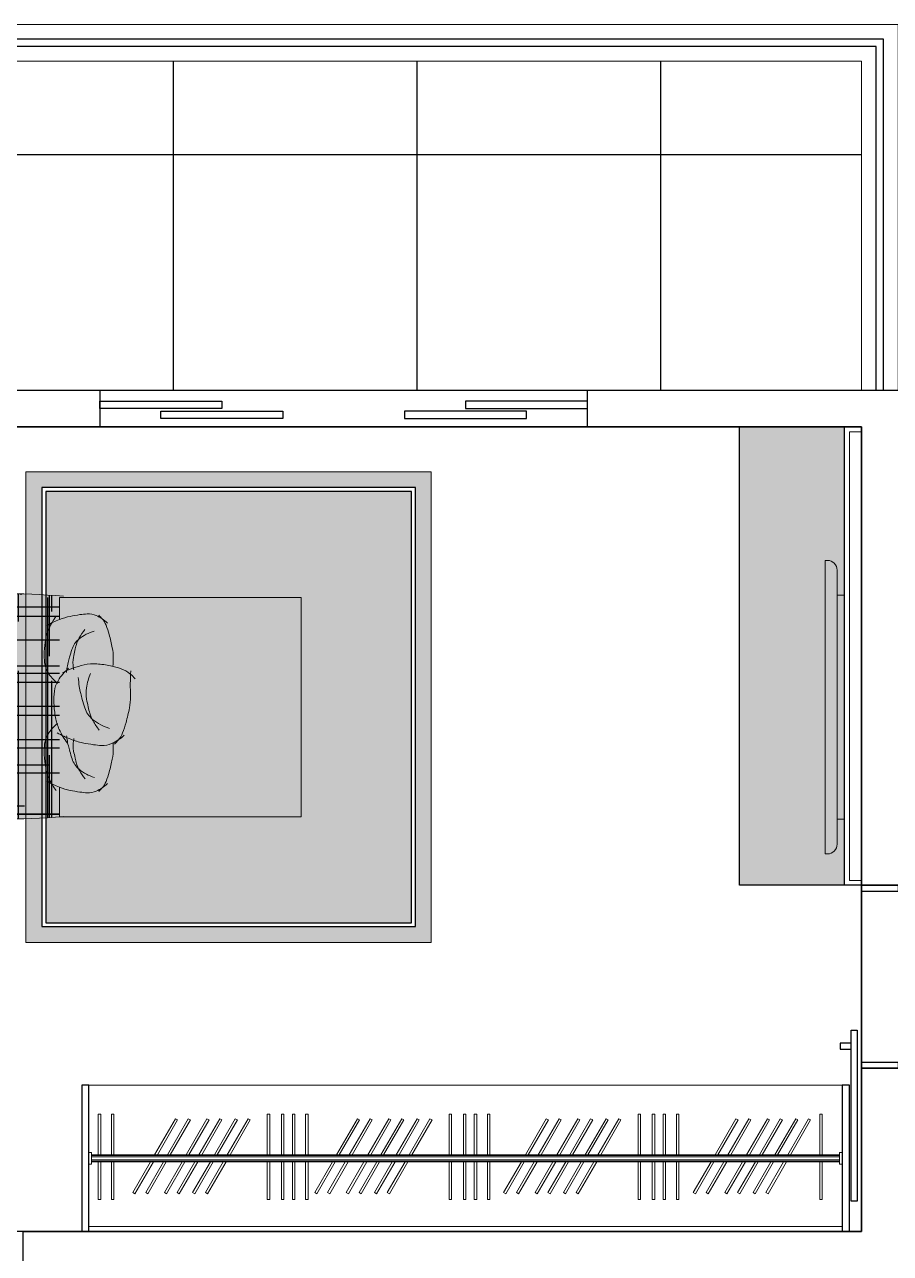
# Model space of a CAD drawing. Header units: millimetres. Extents: x 2841.1 to 2861.3, y 1599.6 to 1609.7.
# Drawn here: x 2854.55 to 2858.1, y 1604.7 to 1609.74 of the extents above; entities that cross this region are included whole.
import ezdxf

# ---------------------------------------------------------------- set-up
doc = ezdxf.new("R2010")
doc.units = ezdxf.units.MM
for name, color, linetype, lineweight in [('01', 1, 'Continuous', 13), ('02', 2, 'Continuous', 20), ('03', 3, 'Continuous', 30)]:
    doc.layers.add(name, color=color, linetype=linetype, lineweight=lineweight)
for name, color, linetype in [('06', 6, 'Continuous'), ('COTAS', 2, 'Continuous'), ('FINO', 253, 'Continuous'), ('HACHURA', 9, 'Continuous'), ('VEG_01', 84, 'Continuous')]:
    doc.layers.add(name, color=color, linetype=linetype)
doc.layers.add('ÁREAS', color=7, linetype='Continuous', plot=False)

# ---------------------------------------------------------------- blocks, each defined once
blk = doc.blocks.new('TV LCD')
at = {"layer": '01'}
h = blk.add_hatch(color=250, dxfattribs=at)
h.set_gradient(color1=(51, 51, 51), color2=(140, 140, 140), rotation=45, one_color=1, tint=0.550000011920929, name='INVCYLINDER')
h.paths.add_polyline_path([(0.4595571585269864, -0.0299999999999727), (0.4595571585269864, 0), (-0.4595571585269864, 0), (-0.4595571585269864, -0.0299999999999727)])
h = blk.add_hatch(color=250, dxfattribs=at)
h.set_gradient(color1=(51, 51, 51), color2=(140, 140, 140), rotation=45, one_color=1, tint=0.550000011920929, name='INVCYLINDER')
h.paths.add_polyline_path([(-0.5619130140524778, -0.0300000000002001, 0.4142135623730347), (-0.6019130140524521, -0.0700000000001826), (-0.6019130140524521, -0.0789807015014503), (0.6019130140523385, -0.0789807015014503), (0.6019130140523385, -0.0699999999999451, 0.414213562373151), (0.5619130140523574, -0.0299999999999727)])
at = {"layer": '02'}
blk.add_lwpolyline([(-0.4595571585269864, 0), (0.4595571585269864, 0), (0.4595571585269864, -0.0299999999999727), (-0.4595571585269864, -0.0299999999999727)], close=True, dxfattribs=at)
blk.add_lwpolyline([(-0.6019130140524522, -0.0700000000001921), (-0.6019130140524522, -0.0789807015014503), (0.6019130140523385, -0.0789807015014503), (0.6019130140523385, -0.0699999999999648, 0.4142135623731671), (0.5619130140523749, -0.0299999999999727), (-0.5619130140524886, -0.0300000000002001, 0.414213562373026)], format="xyb", close=True, dxfattribs=at)
blk = doc.blocks.new('CAMA 90 190')
at = {"layer": '01'}
h = blk.add_hatch(color=33, dxfattribs=at)
h.set_gradient(color1=(192, 159, 130), one_color=1, tint=1, name='INVHEMISPHERICAL')
h.paths.add_polyline_path([(-0.3413907883723368, -0.9524849562681084, 0.01591140144076575), (-0.3483343641880765, -0.9923625121546138, 0.02093710339262716), (-0.3513663266885487, -1.022979852671597, 0.1212692730508633), (-0.34453302015595, -1.059591019746676, 0.04045281437920722), (-0.3307345601353973, -1.084449013922494, 0.08649325840784193), (-0.3047925143091561, -1.100144215187811, 0.02588647999356967), (-0.2663950364603807, -1.112859223089345, 0.01900975288861638), (-0.2127821362535087, -1.125412356343531, 0.04596001582287686), (-0.1701495942404563, -1.129695484554759, 0.01331648303290919), (-0.1467334632209258, -1.129265595755442, -0.009099992283398445), (-0.1497887554121462, -1.122843899944655, -0.121269273051731), (-0.1573751044343226, -1.082198117379448, -0.02093710339841446), (-0.1540090142923418, -1.048206691672021, -0.01591140143759345), (-0.1463002441182653, -1.003934558469155, -0.03218413417418861), (-0.1361288197253998, -0.9669756044668247, 0.002612574220820135), (-0.1384860949583526, -0.9665982450096635, 0.08262785662406355), (-0.1799982665131665, -0.9670702671805884, 0.01263002698442863), (-0.2088557252548071, -0.9729653451167906, 0.01536257268394086), (-0.2322737503056942, -0.9791321851052999, 0.04096187977437219), (-0.253115641878594, -0.987218198526989, -0.1354584967634749), (-0.2123399167517164, -0.9605883504223129, -0.007816583677526544), (-0.1814364795964138, -0.9512441622641745, -0.01069849176823259), (-0.1586191786670952, -0.945257307335396, -0.02014567161519853), (-0.1328273307519794, -0.9401654123976186, -0.003758953786609188), (-0.1250488819350721, -0.9390127793967622, -0.01087208164166763), (-0.1167045037657317, -0.9210525681301078, -0.02205592046578668), (-0.09149578419282989, -0.9079843034623991, -0.03226479922976564), (-0.0675584403470566, -0.8987095508027778, 0.07281231097188838), (-0.1118435401310762, -0.8616006113234107, 0.1096255757286115), (-0.1509542710455207, -0.8480417654391204, 0.03959770870507209), (-0.1956600426481145, -0.8464236284380604, 0.03352023747046789), (-0.2481632477979474, -0.8522218558032364, 0.06437645737836697), (-0.2920263743487794, -0.8660589953119597, 0.02205592046691265), (-0.3147328050247324, -0.8778300670192039, 0.02065418617663457), (-0.3284034438863728, -0.9088268882965167, 0.04248950121041987)])
h = blk.add_hatch(color=33, dxfattribs=at)
h.set_gradient(color1=(192, 159, 130), one_color=1, tint=1, name='INVHEMISPHERICAL')
h.paths.add_polyline_path([(0.2054105560016524, -0.9503062939347728, -0.007816583677915193), (0.2363139931587739, -0.9596504820938208, -0.1354584967616214), (0.277089718284742, -0.9862803301980421, 0.04096187977462985), (0.2562478267116148, -0.9781943167758982, 0.01536257268007614), (0.2328298016666395, -0.9720274767892079, 0.01263002698658015), (0.203972342920224, -0.9661323988516415, 0.0870284369885043), (0.1602790477882081, -0.9660174006635316, -0.02008592647487772), (0.1708478140569696, -0.9995873894736178, -0.08998124930536235), (0.1773084935855422, -1.062145219678314, -0.03532344519365457), (0.1676637513028254, -1.127198832773047, 0.0544732736419104), (0.2011301703105346, -1.129695484554759, 0.04596001582315999), (0.243762712323587, -1.125412356343531, 0.01900975288960843), (0.2973756125336422, -1.112859223088435, 0.02588647999086154), (0.3357730903780975, -1.100144215187811, 0.0864932584077557), (0.3617151362043387, -1.084449013922949, 0.04045281437991519), (0.3755135962253462, -1.059591019746676, 0.1212692730497839), (0.3823469027579449, -1.022979852672051, 0.02093710339183414), (0.3793149402577001, -0.992362512155978, 0.01591140144003683), (0.3723713644424151, -0.9524849562712916, 0.04248950121231159), (0.3593840199564511, -0.9088268882974262, 0.02065418617737819), (0.3457133810941286, -0.8778300670192039, 0.02205592046917784), (0.3230069504156745, -0.8660589953110502, 0.06437645737777324), (0.2791438238650699, -0.8522218558027816, 0.03352023746986434), (0.2266406187161465, -0.8464236284376057, 0.03959770870325362), (0.181934847115599, -0.8480417654386656, 0.1096255757295275), (0.1428241162009272, -0.8616006113234107, 0.07113070999116194), (0.09943028112138563, -0.8977162625783421, -0.07606843105425729), (0.1524973086588943, -0.9385860056363526, -0.02348058293096279), (0.1825932550802918, -0.9443194390078133, -0.01069849176446221)])
h = blk.add_hatch(color=33, dxfattribs=at)
h.set_gradient(color1=(192, 159, 130), one_color=1, tint=1, name='INVHEMISPHERICAL')
h.paths.add_polyline_path([(-0.1586191786702784, -0.9452573073363055, 0.01069849176703584), (-0.181436479597096, -0.9512441622646293, 0.007816583677303143), (-0.2123399167517164, -0.9605883504223129, 0.1354584967632793), (-0.2531156418783667, -0.987218198526989, -0.04096187977432701), (-0.2322737503056942, -0.9791321851048451, -0.01536257268275807), (-0.2088557252566261, -0.9729653451177, -0.01263002698534288), (-0.1799982665127118, -0.9670702671805884, -0.08262785663591501), (-0.1384860949522135, -0.966598245010573, -0.002612574213948702), (-0.1361288197253998, -0.9669756044668247, -0.0102912938132054), (-0.1318816712573607, -0.9554652940460073, -0.009779908420273146), (-0.1250488819350721, -0.9390127793967622, 0.003758953787765501), (-0.1328273307544805, -0.9401654123980734, 0.02014567161605759)])
h = blk.add_hatch(color=33, dxfattribs=at)
h.set_gradient(color1=(192, 159, 130), one_color=1, tint=1, name='INVHEMISPHERICAL')
h.paths.add_polyline_path([(0.1825932550764264, -0.9443194390073586, -0.01069849176703584), (0.205410556003244, -0.9503062939352276, -0.007816583677303143), (0.2363139931578644, -0.9596504820929113, -0.1354584967632793), (0.2770897182845147, -0.9862803301980421, 0.04096187977432701), (0.2562478267118422, -0.9781943167758982, 0.01536257268275807), (0.2328298016627741, -0.9720274767882984, 0.01263002698534288), (0.2039723429190872, -0.9661323988511867, 0.08262785663591501), (0.1624601713583615, -0.9656603766811713, 0.002612574213948702), (0.1601028961315478, -0.9660377361378778, 0.0102912938132054), (0.1558557476635087, -0.9545274257170604, 0.009779908420273146), (0.1490229583412201, -0.9380749110673605, -0.003758953787765501), (0.1568014071606285, -0.9392275440686717, -0.02014567161605759)])
at = {"layer": '03'}
h = blk.add_hatch(color=254, dxfattribs=at)
h.set_gradient(color1=(221, 203, 187), one_color=1, tint=1, name='HEMISPHERICAL')
h.paths.add_polyline_path([(0.4494760846948793, -0.4187603823120298), (0.4494760846946519, 0), (-0.4494760846946519, 0), (-0.4494760846946519, -0.4187603823120298)])
h = blk.add_hatch(color=254, dxfattribs=at)
h.set_gradient(color1=(221, 203, 187), one_color=1, tint=1, name='HEMISPHERICAL')
h.paths.add_polyline_path([(-0.451601236349461, -0.4187603823120298, 0.03539467033203528), (-0.4501308808487465, -0.9083363804243163), (0.456624937658944, -0.9083363804243163, 0.03539467033203528), (0.4580952931596585, -0.4187603823120298)])
h = blk.add_hatch(color=254, dxfattribs=at)
h.set_gradient(color1=(221, 203, 187), one_color=1, tint=1, name='HEMISPHERICAL')
edge = h.paths.add_edge_path()
edge.add_arc((-0.1700214565926217, -1.129192747779143), 0.2900423618096465, 114.87532628511141, 119.9293514828936, ccw=False)
edge.add_arc((-0.2165822599733929, -1.028772870144621), 0.1793533368990524, 100.14166032508888, 114.87532628529141, ccw=False)
edge.add_arc((-0.1787160052322179, -1.240461172024425), 0.3944016812335202, 92.4622631290299, 100.14166032510627, ccw=False)
edge.add_arc((-0.1835072407022835, -1.129039873237161), 0.2828774158884039, 83.39187552446299, 92.46226312907538, ccw=False)
edge.add_arc((-0.161948115357518, -0.9429409246104115), 0.09553384229795041, 58.36747082581269, 83.39187552435152, ccw=False)
edge.add_arc((-0.2164384918432916, -1.031401195442868), 0.1994300436016759, 41.70951498195768, 58.36747082586402, ccw=False)
edge.add_arc((-0.007737594719401386, -1.088629535642667), 0.1991183924534997, 100.14166032514129, 107.48334334454239, ccw=False)
edge.add_arc((0.03430158839569231, -1.32364626351864), 0.4378654454167623, 92.4622631285227, 100.14166032504858, ccw=False)
edge.add_arc((0.02898235028806084, -1.199946140158318), 0.3140510084013821, 83.39187552472572, 92.46226312866992, ccw=False)
edge.add_arc((0.05291732944920113, -0.993338757609763), 0.1060618410128891, 64.1032805512096, 83.39187552455951, ccw=False)
edge.add_arc((0.2474190679129151, -1.031401195443777), 0.1994300436023946, 121.6325291739441, 137.9887496543238, ccw=False)
edge.add_arc((0.1929286914269142, -0.9429409246099567), 0.09553384229762128, 96.6081244755839, 121.63252917396659, ccw=False)
edge.add_arc((0.2144878167716797, -1.129039873237161), 0.282877415888512, 87.53773687094309, 96.60812447552911, ccw=False)
edge.add_arc((0.2096965813016141, -1.240461172024425), 0.3944016812335102, 79.85833967489373, 87.5377368709701, ccw=False)
edge.add_arc((0.2475628360425617, -1.028772870144621), 0.1793533368990461, 65.12467371470842, 79.85833967491129, ccw=False)
edge.add_arc((0.2010020326617905, -1.129192747779143), 0.2900423618096652, 60.07064851710652, 65.12467371488839, ccw=False)
edge.add_arc((-0.0224793677668913, -1.058728446859277), 0.4102317931886279, 21.506246443093517, 26.16554862833459, ccw=False)
edge.add_line((0.3591911059354516, -0.9083363804243163), (0.4494760846947656, -0.9083363804243163))
edge.add_line((0.4494760846948793, -0.9083363804243163), (0.4494760846948793, -1.900000000000068))
edge.add_line((0.4494760846948793, -1.900000000000091), (-0.4494760846946519, -1.900000000000091))
edge.add_line((-0.4494760846946519, -1.900000000000091), (-0.4494760846946519, -0.9170477414758351))
edge.add_arc((3.002780077899388, -0.6531759619324475), 3.462325941936915, 184.2263152840748, 184.3708806359334, ccw=False)
edge.add_line((-0.4501308808487465, -0.9083363804243163), (-0.3282105298660554, -0.9083363804243163))
edge.add_arc((0.05345994383628749, -1.058728446859277), 0.4102317931886263, 153.8344513716654, 158.4937535569065, ccw=False)
edge = h.paths.add_edge_path(flags=16)
edge.add_arc((0.0873881874356357, -1.988461555826234), 0.7889918331404849, 86.57262539220066, 93.16606674423032)
edge.add_arc((0.04595765093631599, -0.9413842827602821), 0.259298595567372, 259.0000366813748, 269.5258892495865, ccw=False)
edge.add_arc((0.1499355704602294, -0.406462430913507), 0.8042323487258743, 254.64384692335472, 259.0000366814046, ccw=False)
edge.add_arc((0.0518824994762781, -0.7635088822103171), 0.4339668046730427, 248.7124273876199, 254.6438469233919, ccw=False)
edge.add_arc((-0.07008127552990118, -1.076530381757948), 0.09802392025244673, 228.9388440267383, 248.7124273875435, ccw=False)
edge.add_arc((0.02814464552170648, -1.04212502879227), 0.1953863642326785, 204.4012553569702, 213.6673052794673, ccw=False)
edge.add_arc((-0.07102178285867922, -1.08711153561444), 0.08649299292951089, 176.7434383907392, 204.4012553570014, ccw=False)
edge.add_arc((0.2500054779457059, -1.105377667920038), 0.4080394962052347, 171.9457087167523, 176.7434383906294, ccw=False)
edge.add_arc((0.5452731884022342, -1.147160187074405), 0.7062488182346548, 168.2993918180937, 171.9457087168925, ccw=False)
edge.add_arc((0.1455779528032508, -1.064382858339286), 0.2980719356050966, 160.9258767674985, 168.2993918179372, ccw=False)
edge.add_arc((-0.1734171378832343, -1.192355554017922), 0.2284437355906309, 80.60571355353024, 81.20447009457415)
edge.add_arc((-0.1578237743899535, -1.091576548186367), 0.1264654977090349, 81.20447009635761, 100.0984592210518)
edge.add_arc((-0.07775785544731662, -1.541134073459489), 0.5830972091635669, 100.0984592207323, 102.9928942887643)
edge.add_arc((-0.1202334865095054, -1.357047746797434), 0.3941740636836926, 102.9928942890256, 106.5134596534037)
edge.add_arc((-0.1934266562589073, -1.110164734204773), 0.1366697685643643, 106.5134596533462, 115.89598575647)
edge.add_arc((-0.1844819742702839, -1.047777435427179), 0.09153142358387546, 107.71929507346209, 138.5762787905022, ccw=False)
edge.add_arc((0.1019513468086188, -1.944249211695023), 1.032650806589508, 105.927902537502, 107.7192950734333, ccw=False)
edge.add_arc((-0.03014433395242122, -1.481379371225103), 0.5513008734924892, 103.47608237575031, 105.92790253734529, ccw=False)
edge.add_arc((-0.0825604510669109, -1.262648327412535), 0.3263770667032127, 98.85965899431977, 103.4760823759745, ccw=False)
edge.add_arc((-0.05228002671856302, -1.456909828677908), 0.522984378298159, 97.99817430183168, 98.85965899413702, ccw=False)
edge.add_arc((0.2920637384845577, -1.121886269994775), 0.455440063759205, 156.3260507742281, 158.5673692235839)
edge.add_arc((0.1455779528032508, -1.064382858338831), 0.2980719356051337, 158.5673692235961, 168.2993918180319)
edge.add_arc((0.5452731884022342, -1.147160187074405), 0.7062488182346577, 168.2993918180938, 171.9457087168925)
edge.add_arc((0.2500054779454786, -1.105377667920038), 0.408039496205218, 171.9457087167523, 176.7434383906295)
edge.add_arc((-0.07102178285867922, -1.08711153561444), 0.08649299292951075, 176.743438390739, 204.4012553570013)
edge.add_arc((0.02814464552170648, -1.04212502879227), 0.195386364232672, 204.40125535697, 213.6673052794675)
edge.add_arc((-0.07008127552990118, -1.076530381757948), 0.0980239202524495, 228.9388440267386, 248.7124273875432)
edge.add_arc((0.0518824994762781, -0.7635088822098623), 0.4339668046730727, 248.7124273876202, 254.6438469233917)
edge.add_arc((0.1499355704600021, -0.406462430913507), 0.8042323487258436, 254.6438469233546, 259.0000366814047)
edge.add_arc((0.04595765093631599, -0.9413842827602821), 0.2592985955673379, 259.0000366813741, 269.5258892495872)
edge.add_arc((0.0873881874356357, -1.988461555826234), 0.7889918331405448, 86.5726253922009, 93.16606674423008, ccw=False)
edge.add_arc((0.04058622136790291, -1.126690509554919), 0.1197274993507159, 321.7086420585955, 323.3985469543663)
edge.add_arc((0.04785314619812198, -1.123154628623524), 0.1162233139550075, 319.8609014026428, 340.2081485727973)
edge.add_arc((-0.1371768569974847, -1.056569452649455), 0.3128694116585652, 340.2081485727361, 348.6764282083862)
edge.add_arc((-0.2873532446317313, -1.02649699372887), 0.4660271740750061, 348.6764282085711, 355.6129381533779)
edge.add_arc((0.001677449847647949, -1.048671041332909), 0.1761471458936628, 355.6129381532162, 372.816872353361)
edge.add_arc((-0.252097726340935, -1.114293745142731), 0.4382242327545065, 13.82252207849656, 23.70840204791967)
edge.add_arc((0.07625410312039094, -1.455971960340776), 0.5229843782907636, 81.14034100477392, 81.98865831249913, ccw=False)
edge.add_arc((0.1065345274739684, -1.261710459083588), 0.3263770667029475, 76.52391762378812, 81.14034100506649, ccw=False)
edge.add_arc((0.0541184103562955, -1.480441502900248), 0.551300873497357, 74.07209746198612, 76.52391762389499, ccw=False)
edge.add_arc((-0.0779772704026982, -1.943311343364712), 1.032650806588363, 72.28070492651312, 74.07209746216478, ccw=False)
edge.add_arc((0.2084560506766593, -1.046839567097777), 0.09153142358355955, 41.42372120953871, 72.28070492635987, ccw=False)
edge.add_arc((0.2174007326646006, -1.109226865875371), 0.1366697685642363, 64.10401424338055, 73.48654034677062)
edge.add_arc((0.1442075629161081, -1.356109878468487), 0.394174063683748, 73.48654034675795, 77.00710571103123)
edge.add_arc((0.1017319318521004, -1.540196205130087), 0.5830972091635402, 77.00710571108044, 79.90154077906881)
edge.add_arc((0.1817978507967837, -1.090638679856966), 0.1264654977090031, 79.90154077901877, 98.79552990356112)
edge.add_arc((0.1973912142839254, -1.191417685692159), 0.2284437355929578, 98.79552990372103, 99.35026226684336)
edge.add_arc((-0.252097726340935, -1.114293745143186), 0.4382242327545271, 13.822522078560894, 19.777966318099686, ccw=False)
edge.add_arc((0.001677449847647949, -1.048671041332909), 0.1761471458936977, -4.3870618467819895, 12.816872353359315, ccw=False)
edge.add_arc((-0.2873532446317313, -1.02649699372887), 0.4660271740750089, 348.6764282085711, 355.61293815337785, ccw=False)
edge.add_arc((-0.1371768569974847, -1.056569452649455), 0.3128694116585629, 340.2081485727361, 348.67642820838626, ccw=False)
edge.add_arc((0.04785314619812198, -1.123154628623524), 0.1162233139550099, 319.8609014026431, 340.2081485727971, ccw=False)
edge.add_arc((0.04058622136790291, -1.126690509554919), 0.1197274993507241, 321.7086420585955, 323.39854695436617, ccw=False)
h = blk.add_hatch(color=55, dxfattribs=at)
h.set_gradient(color1=(153, 174, 91), rotation=45, one_color=1, tint=1, name='CYLINDER')
h.paths.add_polyline_path([(-0.1167045037657317, -0.9210525681301078, 0.02065418617913621), (-0.1318816712571333, -0.9554652940455526, 0.04248950120685538), (-0.1463002441184926, -1.003934558469155, 0.01591140143766967), (-0.1540090142923418, -1.048206691672021, 0.02093710339828614), (-0.1573751044343226, -1.082198117379448, 0.1212692730497453), (-0.1497887554123736, -1.122843899944201, 0.04045281437885943), (-0.1344696806452248, -1.150441289128139, 0.0864932584080026), (-0.1056687753975893, -1.167866129386312, 0.02588647999231692), (-0.06303982744861969, -1.181982353689818, 0.01900975288917859), (-0.003518690630698984, -1.195918864474152, 0.04596001582185432), (0.04381203305933923, -1.200674001004245, -0.02877725498602934), (0.1345567251476041, -1.200880930231506, 0.007373734756386604), (0.1367037397346849, -1.198077460489912, 0.08901561609019648), (0.1572110251681806, -1.162508319859171, 0.03696666535079288), (0.1696022268877186, -1.11800122327486, 0.03027547941482604), (0.1773084935855422, -1.062145219678769, 0.07520764095776145), (0.1734357259329045, -1.009595325053851, 0.04645879281911465), (0.1467883917312065, -0.9328265498079418, 0.05490475918658336), (0.1085435176548799, -0.903034597657097, 0.1096255757289774), (0.06512271488600163, -0.8879815429286282, 0.03959770870404742), (0.01549028803196961, -0.886185084362296, 0.03352023747062082), (-0.04279886336576055, -0.8926222866589342, 0.06437645738003994), (-0.09149578419260251, -0.9079843034623991, 0.02205592046592198)])
at = {"layer": 'HACHURA'}
h = blk.add_hatch(dxfattribs=at)
h.set_pattern_fill('AR-RROOF,_O', color=256, scale=0.008, angle=179.9999999999999)
h.set_pattern_definition([(179.9999999999999, (-0.6095458640369316, -0.9083363804243163), (-0.4470400000000003, -0.2031999999999995), [3.048, -0.4064, 1.016, -0.2032]), (179.9999999999999, (-0.8798018640369492, -1.009936380424278), (0.2031999999999997, -0.2702560000000002), [0.6096, -0.067056, 1.2192, -0.1524]), (179.9999999999999, (-0.7111458640368937, -1.081056380424343), (-1.05664, -0.136143999999999), [1.6256, -0.28448, 0.8128, -0.2032])])
h.paths.add_polyline_path([(0.456624937658944, -0.9083363804243163, 0.03539467033203529), (0.4580952931596585, -0.4187603823120298), (-0.451601236349461, -0.4187603823120298, 0.03539467033203528), (-0.4501308808487465, -0.9083363804243163)])
h = blk.add_hatch(dxfattribs=at)
h.set_pattern_fill('AR-RROOF,_O', color=256, scale=0.008, angle=89.99999999999994)
h.set_pattern_definition([(90, (-0.6095458640369316, -0.9083363804243163), (-0.2031999999999996, 0.4470400000000002), [3.048, -0.4064, 1.016, -0.2032]), (90, (-0.7111458640368937, -0.6380803804242987), (-0.2702560000000002, -0.2031999999999997), [0.6096, -0.067056, 1.2192, -0.1524]), (90, (-0.7822658640369582, -0.8067363804243541), (-0.136143999999999, 1.05664), [1.6256, -0.28448, 0.8128, -0.2032])])
h.paths.add_polyline_path([(-0.451601236349461, -0.4187603823120298, 0.03539467033203528), (-0.4501308808487465, -0.9083363804243163), (0.456624937658944, -0.9083363804243163, 0.03539467033203528), (0.4580952931596585, -0.4187603823120298)])
at = {"layer": '01'}
for points in [[(-0.3423382002033577, -0.8958871295112658, -0.05054322975980165), (-0.2920263743501437, -0.8660589953128692, -0.06437645738046423), (-0.2481632477979474, -0.8522218558032364, -0.03352023747079595), (-0.1956600426474324, -0.8464236284376057, -0.03959770870393634), (-0.1509542710462028, -0.8480417654391204, -0.1096255757295987), (-0.111843540131531, -0.8616006113234107, -0.07539960954713328), (-0.06620059990564187, -0.9002489247150152)], [(0.3733187762727539, -0.8958871295112658, 0.05054322975980165), (0.3230069504195399, -0.8660589953128692, 0.06437645738046423), (0.2791438238673436, -0.8522218558032364, 0.03352023747079595), (0.2266406187168286, -0.8464236284376057, 0.03959770870393634), (0.181934847115599, -0.8480417654391204, 0.1096255757295987), (0.1428241162009272, -0.8616006113234107, 0.07539960954713328), (0.09718117597503806, -0.9002489247150152)], [(-0.3042818519033972, -0.8579526223097673, 0.03435226760745657), (-0.3284034438875096, -0.9088268882987904, 0.04248950120921494), (-0.3413907883727916, -0.9524849562690179, 0.01591140143951974), (-0.3483343641878491, -0.9923625121527948, 0.02093710339401346), (-0.3513663266885487, -1.022979852671597, 0.1212692730497308), (-0.34453302015595, -1.059591019746222, 0.08002508456776423), (-0.3135951797937651, -1.10624103470127)], [(-0.1051018370906149, -0.8989845937894643, 0.03435226760745657), (-0.1318816712564512, -0.9554652940437336, 0.04248950120921494), (-0.1463002441184926, -1.003934558470064, 0.01591140143951974), (-0.1540090142932513, -1.048206691678388, 0.02093710339401346), (-0.1573751044340952, -1.082198117378994, 0.1212692730497308), (-0.1497887554126009, -1.122843899943291, 0.08002508456776423), (-0.1154415102182611, -1.174634829214028)], [(-0.1473520624119828, -0.941099550907893, -0.05054322975980165), (-0.09149578419282989, -0.9079843034623991, -0.06437645738046423), (-0.04279886336576055, -0.8926222866589342, -0.03352023747079595), (0.01549028803219699, -0.8861850843627508, -0.03959770870393634), (0.065122714886229, -0.8879815429286282, -0.1096255757295987), (0.1085435176551073, -0.903034597657097, -0.07539960954713328), (0.1592163907769191, -0.9459420236726146)], [(0.3352624279727934, -0.8579526223093126, -0.03435226760745657), (0.3593840199569058, -0.9088268882987904, -0.04248950120921494), (0.3723713644421878, -0.9524849562690179, -0.01591140143951974), (0.3793149402572453, -0.9923625121527948, -0.02093710339401346), (0.3823469027579449, -1.022979852671597, -0.1212692730497308), (0.3755135962253462, -1.059591019746222, -0.08002508456776423), (0.3445757558631612, -1.10624103470127)], [(-0.2880391768424033, -1.052180145808506, -0.1034924094558984), (-0.2550354040138245, -0.9894660724289679, -0.143690140604248), (-0.2123399167517164, -0.9605883504223129, -0.007816583677704228), (-0.1814364795955044, -0.9512441622637198, -0.01069849176723061), (-0.1586191786682321, -0.9452573073358508, -0.02014567161561383), (-0.1328273307526615, -0.9401654123976186, -0.007403100293737226), (-0.1174924916242617, -0.9380071457353552)], [(0.1410893930928978, -0.9207882742002766, -0.05407666347855632), (0.1734357259326771, -1.009595325052487, -0.07520764095998875), (0.1773084935855422, -1.062145219679223, -0.03027547941485945), (0.1696022268874913, -1.118001223275314, -0.03696666535078886), (0.1572110251679533, -1.162508319859626, -0.08901561608897741), (0.1367037397346849, -1.198077460489912, -0.06182214347112962), (0.1163351546863396, -1.21940929514767)], [(0.3120132532485513, -1.05124227747956, 0.1034924094558984), (0.2790094804199725, -0.9885282040995662, 0.143690140604248), (0.2363139931578644, -0.959650482093366, 0.007816583677704228), (0.2054105560016524, -0.9503062939347728, 0.01069849176723061), (0.1825932550743801, -0.9443194390064491, 0.02014567161561383), (0.1568014071588095, -0.9392275440686717, 0.007403100293737226), (0.1414665680306371, -0.9370692774064082)], [(-0.2946660141367374, -1.014077979164995, -0.04059306651577139), (-0.2602128785097193, -0.9909245305948389, -0.05564453100434008), (-0.2322737503052394, -0.9791321851048451, -0.01536257268236844), (-0.2088557252568535, -0.9729653451177, -0.01263002698530543), (-0.1799982665131665, -0.9670702671805884, -0.0826278566347447), (-0.138486094953123, -0.9665982450101183, -0.01057223842465081), (-0.1289734828330893, -0.9682767690860601)], [(-0.08706919045403083, -1.114616334564744, -0.1034924094558984), (-0.05042834337450586, -1.044991059164204, -0.143690140604248), (-0.003027737756156057, -1.012930961019265, -0.007816583677704228), (0.03128131293806291, -1.002557026766681, -0.01069849176723061), (0.05661312086158432, -0.9959104098165881, -0.02014567161561383), (0.08524727612257266, -0.9902573790332099, -0.01591222594057814), (0.121915371296609, -0.9857314508294621)], [(0.3186400905431128, -1.013140110835593, 0.04059306651577139), (0.2841869549158673, -0.9899866622658919, 0.05564453100434008), (0.2562478267116148, -0.9781943167758982, 0.01536257268236844), (0.2328298016630015, -0.9720274767882984, 0.01263002698530543), (0.2039723429195419, -0.9661323988511867, 0.0826278566347447), (0.1624601713594984, -0.9656603766811713, 0.01057223842465081), (0.1529475592394647, -0.9673389007571132)], [(-0.09442631696151693, -1.07231524163717, -0.04059306651577139), (-0.05617638473449915, -1.046610242005045, -0.05564453100434008), (-0.02515831509185773, -1.033518359144637, -0.01536257268236844), (0.0008404178156524722, -1.02667192246281, -0.01263002698530543), (0.03287801965052495, -1.020127196490193, -0.0826278566347447), (0.07896490607936357, -1.019603156640642, -0.06129094034799298), (0.1385668841371626, -1.036480254017988)], [(-0.1453068860616895, -1.129199052299555, -0.01412851556891195), (-0.1701495942411384, -1.129695484554759, -0.04596001582203572), (-0.2127821362532814, -1.125412356343531, -0.01900975288854551), (-0.2663950364601533, -1.112859223089345, -0.02588647999389143), (-0.3047925143091561, -1.100144215187811, -0.08868316790607267), (-0.3313110882616002, -1.083942339878831, -0.02072600203810094), (-0.345985648397118, -1.069803957752811)], [(0.1676180842855501, -1.127190359750784, 0.05454866524143816), (0.2011301703105346, -1.129695484554759, 0.04596001582203572), (0.2437627123226775, -1.125412356343531, 0.01900975288854551), (0.2973756125295495, -1.112859223089345, 0.02588647999389143), (0.3357730903785523, -1.100144215187811, 0.08868316790607267), (0.3622916643309964, -1.083942339878831, 0.02072600203810094), (0.3769662244665142, -1.069803957752811)], [(0.148776193847425, -1.201861514235134, 0.03329795712275058), (0.04381203305979398, -1.200674001004245, -0.04596001582203572), (-0.003518690630698984, -1.195918864474152, -0.01900975288854551), (-0.06303982744657333, -1.181982353690273, -0.02588647999389143), (-0.1056687753980441, -1.167866129385857, -0.08868316790607267), (-0.1351097431931976, -1.149878778706807, -0.02072600203810094), (-0.1514014658603173, -1.134182321816297)]]:
    blk.add_lwpolyline(points, format="xyb", dxfattribs=at)
at = {"layer": '02'}
blk.add_line((0.4695862848795969, -0.4187603823120298), (-0.458213727116572, -0.4187603823120298), dxfattribs=at)
for points in [[(-0.4494760846946519, -0.4187603823120298), (-0.4494760846946519, 0), (0.4494760846946519, 0), (0.4494760846948793, -0.4187603823120298)], [(0.3591911059354516, -0.9083363804243163), (0.4494760846948793, -0.9083363804243163), (0.4494760846948793, -1.900000000000091), (-0.4494760846946519, -1.900000000000091), (-0.4494760846946519, -0.9083363804243163), (-0.3282105298660554, -0.9083363804243163)]]:
    blk.add_lwpolyline(points, dxfattribs=at)
for centre, start, end in [((3.002780077883926, -0.6531759619401782), 175.8790450750437, 184.5011589553342), ((-2.996286021073956, -0.6531759619401782), 355.4988410446658, 4.1209549249563)]:
    blk.add_arc(centre, 3.462325941920879, start, end, dxfattribs=at)
at = {"layer": 'HACHURA'}
blk.add_line((0.4601338832187594, -0.7510315251975044), (0.4646568008802205, -0.7510315251975044), dxfattribs=at)

msp = doc.modelspace()

# ---------------------------------------------------------------- hatches: boundary and pattern name
at = {"layer": '01'}
h = msp.add_hatch(color=7, dxfattribs=at)
h.dxf.hatch_style = 1
h.set_gradient(color1=(199, 191, 189), color2=(217, 212, 211), rotation=45, one_color=1, tint=0.8399999737739563, name='CYLINDER')
h.paths.add_polyline_path([(2857.913544940201, 1608.090058366244), (2857.483442389831, 1608.090058366244), (2857.483442389831, 1606.210058366244), (2857.913544940202, 1606.210058366244)])
at = {"layer": '03'}
h = msp.add_hatch(color=256, dxfattribs=at)
h.set_gradient(color1=(209, 187, 163), color2=(240, 232, 224), rotation=45, one_color=1, tint=0.9100000262260437, name='SPHERICAL')
h.paths.add_polyline_path([(2856.217761056543, 1607.90558228155), (2854.554761056542, 1607.90558228155), (2854.554761056542, 1605.97558228155), (2856.217761056543, 1605.97558228155)])
h.paths.add_polyline_path([(2856.152961056543, 1607.84078228155), (2854.619561056542, 1607.84078228155), (2854.619561056542, 1606.04038228155), (2856.152961056543, 1606.04038228155)], flags=16)
h = msp.add_hatch(color=256, dxfattribs=at)
h.set_gradient(color1=(234, 225, 214), rotation=45, one_color=1, tint=1, name='SPHERICAL')
h.paths.add_polyline_path([(2854.635761056542, 1606.05658228155), (2856.136761056543, 1606.05658228155), (2856.136761056543, 1607.82458228155), (2854.635761056542, 1607.82458228155)])
at = {"layer": 'FINO'}
h = msp.add_hatch(dxfattribs=at)
h.set_pattern_fill('_USER', color=256, angle=90, double=1, pattern_type=0)
h.set_pattern_definition([(90, (-319.8404801390679, 516.2058877639515), (-1, 6.123233995736766e-17), []), (180, (-319.8404801390679, 516.2058877639515), (-1.224646799147353e-16, -1), [])])
h.paths.add_polyline_path([(2856.858514049294, 1608.240058366244), (2857.983544940202, 1608.240058366244), (2857.983544940202, 1609.590058366244), (2853.7335449402, 1609.590058366244), (2853.7335449402, 1608.240058366244), (2854.858514049294, 1608.240058366244)])
h.paths.add_polyline_path([(2855.375784211286, 1608.657138935712), (2856.316457812924, 1608.657138935712), (2856.316457812924, 1609.05472862516), (2855.375784211286, 1609.05472862516)], flags=24)
at = {"layer": 'VEG_01'}
h = msp.add_hatch(dxfattribs=at)
h.set_pattern_fill('AR-SAND', color=256, scale=0.004, angle=180)
h.set_pattern_definition([(217.5, (269.3248711578008, 625.088455737656), (0.006400125183936158, -0.1957652949317369), [0, -0.154432, 0, -0.17272, 0, -0.1651]), (187.5, (269.3248711578008, 625.088455737656), (-0.1798093132552011, -0.2867300402273417), [0, -0.08331200000000001, 0, -0.139192, 0, -0.05334000000000001]), (147.5, (269.4498391578009, 625.088455737656), (-0.3163969480965832, -0.0005748738714182662), [0, -0.0508, 0, -0.18288, 0, -0.23876]), (137.5, (269.4498391578009, 625.088455737656), (-0.3054225809889189, -0.08917172930288648), [0, -0.0254, 0, -0.119888, 0, -0.13716])])
h.paths.add_polyline_path([(2844.133544940202, 1604.640058366244), (2844.133544940201, 1609.590058366244), (2843.983544940201, 1609.590058366244), (2841.133544940201, 1609.590058366244), (2841.133544940201, 1599.740058366244), (2861.133544940201, 1599.740058366244), (2861.133544940201, 1604.760058366244), (2861.033544940201, 1604.760058366244), (2860.233544940201, 1604.760058366244), (2859.633544940201, 1604.760058366244), (2859.633544940201, 1601.090058366244), (2859.633544940201, 1599.940058366244), (2854.933544940202, 1599.940058366244), (2854.933544940202, 1601.090058366244), (2854.333544940202, 1601.090058366244), (2851.583544940202, 1601.090058366244), (2851.583544940201, 1601.590058366244), (2849.633544940202, 1601.590058366244), (2849.633544940202, 1601.090058366244), (2844.133544940202, 1601.090058366244), (2844.133544940202, 1601.240058366244)])
h.paths.add_polyline_path([(2861.133544940201, 1609.590058366244), (2859.633544940201, 1609.590058366244), (2859.633544940201, 1608.240058366244), (2859.633544940201, 1604.790058366244), (2860.233544940202, 1604.790058366244, -0.4050885070711331), (2861.008544940201, 1605.58966764583), (2861.008544940201, 1605.590058366244), (2861.033544940201, 1605.590058366244), (2861.033544940201, 1605.550318106503), (2861.066044940203, 1605.550318106506), (2861.066044940202, 1605.415318106503, -1), (2861.056044940202, 1605.415318106503), (2861.033544940201, 1604.790058366244), (2861.133544940201, 1604.790058366244)], flags=17)
h.paths.add_polyline_path([(2850.483544940203, 1609.590058366244), (2848.933544940202, 1609.590058366244), (2848.783544940201, 1609.590058366244), (2848.783544940201, 1608.240058366244), (2849.083544940202, 1608.240058366244), (2849.683544940202, 1608.240058366244), (2850.483544940203, 1608.240058366244)], flags=17)

# ---------------------------------------------------------------- linework, layer by layer
at = {"color": 8}
msp.add_lwpolyline([(2857.896044781244, 1605.537558372006), (2857.941044842891, 1605.537558372006), (2857.941044719598, 1605.562558372006), (2857.896044657952, 1605.562558372006)], close=True, dxfattribs=at)
at = {"layer": '01'}
for p, q in [((2857.893544940724, 1605.102043830424), (2854.82354493985, 1605.102042997041)), ((2857.893544940633, 1605.095708265482), (2854.82354493985, 1605.095707432101)), ((2857.89354494047, 1605.084408429015), (2854.82354493985, 1605.084407595634)), ((2857.893544940378, 1605.078072864074), (2854.82354493985, 1605.078072030694))]:
    msp.add_line(p, q, dxfattribs=at)
for points in [[(2857.983544940202, 1608.240058366244), (2857.983544940202, 1609.590058366244), (2853.7335449402, 1609.590058366244), (2853.7335449402, 1608.240058366244)], [(2857.983544940202, 1606.230058366244), (2857.933544940202, 1606.230058366244), (2857.933544940202, 1608.070058366588), (2857.983544940202, 1608.070058366588)], [(2854.86169034733, 1605.104331565566), (2854.861690344922, 1605.271161183839), (2854.851690344922, 1605.271161183694), (2854.85169034733, 1605.104331565421)], [(2854.91561017936, 1605.104331566484), (2854.915610176952, 1605.271161184757), (2854.905610176952, 1605.271161184613), (2854.90561017936, 1605.10433156634)], [(2855.09430278248, 1605.10433156662), (2855.17708560832, 1605.247715631751), (2855.168425354211, 1605.252715631625), (2855.082755777096, 1605.104331566454)], [(2855.146960858514, 1605.104331804483), (2855.229743684355, 1605.247715869613), (2855.221083430245, 1605.252715869488), (2855.135413853131, 1605.104331804317)], [(2855.223544964403, 1605.10433156662), (2855.306327790243, 1605.247715631751), (2855.297667536133, 1605.252715631625), (2855.211997959019, 1605.104331566454)], [(2855.276203040437, 1605.104331804483), (2855.358985866278, 1605.247715869613), (2855.350325612168, 1605.252715869488), (2855.264656035054, 1605.104331804317)], [(2855.339529707037, 1605.10433156662), (2855.422312532878, 1605.247715631751), (2855.413652278768, 1605.252715631625), (2855.327982701654, 1605.104331566454)], [(2855.392187783072, 1605.104331804483), (2855.474970608912, 1605.247715869613), (2855.466310354802, 1605.252715869488), (2855.380640777688, 1605.104331804317)], [(2855.554967981477, 1605.104331565566), (2855.554967979069, 1605.271161183839), (2855.544967979069, 1605.271161183694), (2855.544967981477, 1605.104331565421)], [(2855.613516893706, 1605.104331565566), (2855.613516891298, 1605.271161183839), (2855.603516891298, 1605.271161183694), (2855.603516893706, 1605.104331565421)], [(2855.658289945464, 1605.104331565566), (2855.658289943056, 1605.271161183839), (2855.648289943057, 1605.271161183694), (2855.648289945465, 1605.104331565421)], [(2855.712209777494, 1605.104331566484), (2855.712209775086, 1605.271161184757), (2855.702209775086, 1605.271161184613), (2855.702209777494, 1605.10433156634)], [(2855.840663588683, 1605.10433156662), (2855.923446414523, 1605.247715631751), (2855.914786160413, 1605.252715631625), (2855.829116583299, 1605.104331566454)], [(2855.893321664717, 1605.104331804483), (2855.976104490558, 1605.247715869613), (2855.967444236448, 1605.252715869488), (2855.881774659334, 1605.104331804317)], [(2855.969905770605, 1605.10433156662), (2856.052688596445, 1605.247715631751), (2856.044028342336, 1605.252715631625), (2855.958358765221, 1605.104331566454)], [(2856.02256384664, 1605.104331804483), (2856.10534667248, 1605.247715869613), (2856.09668641837, 1605.252715869488), (2856.011016841256, 1605.104331804317)], [(2856.08589051324, 1605.10433156662), (2856.16867333908, 1605.247715631751), (2856.160013084971, 1605.252715631625), (2856.074343507856, 1605.104331566454)], [(2856.138548589274, 1605.104331804483), (2856.221331415115, 1605.247715869613), (2856.212671161005, 1605.252715869488), (2856.127001583891, 1605.104331804317)], [(2856.30132878768, 1605.104331565566), (2856.301328785272, 1605.271161183839), (2856.291328785272, 1605.271161183694), (2856.29132878768, 1605.104331565421)], [(2856.359877699908, 1605.104331565566), (2856.3598776975, 1605.271161183839), (2856.349877697501, 1605.271161183694), (2856.349877699909, 1605.104331565421)], [(2856.404650751667, 1605.104331565566), (2856.404650749259, 1605.271161183839), (2856.394650749259, 1605.271161183694), (2856.394650751667, 1605.104331565421)], [(2856.458570583697, 1605.104331566484), (2856.458570581288, 1605.271161184757), (2856.448570581289, 1605.271161184613), (2856.448570583696, 1605.10433156634)], [(2856.61574052062, 1605.10433156662), (2856.69852334646, 1605.247715631751), (2856.689863092351, 1605.252715631625), (2856.604193515236, 1605.104331566454)], [(2856.668398596654, 1605.104331804483), (2856.751181422495, 1605.247715869613), (2856.742521168385, 1605.252715869488), (2856.656851591271, 1605.104331804317)], [(2856.744982702543, 1605.10433156662), (2856.827765528383, 1605.247715631751), (2856.819105274273, 1605.252715631625), (2856.733435697159, 1605.104331566454)], [(2856.797640778577, 1605.104331804483), (2856.880423604418, 1605.247715869613), (2856.871763350307, 1605.252715869488), (2856.786093773193, 1605.104331804317)], [(2856.860967445177, 1605.10433156662), (2856.943750271018, 1605.247715631751), (2856.935090016908, 1605.252715631625), (2856.849420439793, 1605.104331566454)], [(2856.913625521212, 1605.104331804483), (2856.996408347052, 1605.247715869613), (2856.987748092942, 1605.252715869488), (2856.902078515828, 1605.104331804317)], [(2857.076405719617, 1605.104331565566), (2857.076405717209, 1605.271161183839), (2857.066405717209, 1605.271161183694), (2857.066405719617, 1605.104331565421)], [(2857.134954631846, 1605.104331565566), (2857.134954629438, 1605.271161183839), (2857.124954629438, 1605.271161183694), (2857.124954631846, 1605.104331565421)], [(2857.179727683604, 1605.104331565566), (2857.179727681196, 1605.271161183839), (2857.169727681196, 1605.271161183694), (2857.169727683604, 1605.104331565421)], [(2857.233647515634, 1605.104331566484), (2857.233647513226, 1605.271161184757), (2857.223647513226, 1605.271161184613), (2857.223647515634, 1605.10433156634)], [(2857.394109752245, 1605.10433156662), (2857.476892578085, 1605.247715631751), (2857.468232323976, 1605.252715631625), (2857.382562746861, 1605.104331566454)], [(2857.446767828279, 1605.104331804483), (2857.52955065412, 1605.247715869613), (2857.52089040001, 1605.252715869488), (2857.435220822896, 1605.104331804317)], [(2857.523351934168, 1605.10433156662), (2857.606134760008, 1605.247715631751), (2857.597474505898, 1605.252715631625), (2857.511804928784, 1605.104331566454)], [(2857.576010010202, 1605.104331804483), (2857.658792836043, 1605.247715869613), (2857.650132581933, 1605.252715869488), (2857.564463004819, 1605.104331804317)], [(2857.639336676802, 1605.10433156662), (2857.722119502643, 1605.247715631751), (2857.713459248533, 1605.252715631625), (2857.627789671419, 1605.104331566454)], [(2857.691994752837, 1605.104331804483), (2857.774777578677, 1605.247715869613), (2857.766117324567, 1605.252715869488), (2857.680447747453, 1605.104331804317)], [(2857.822351375765, 1605.104331565566), (2857.822351373357, 1605.271161183839), (2857.812351373357, 1605.271161183694), (2857.812351375765, 1605.104331565421)], [(2854.851690347742, 1605.075782725882), (2854.851690349974, 1604.921161183694), (2854.861690349974, 1604.921161183838), (2854.861690347742, 1605.075782726026)], [(2854.905610179772, 1605.0757827268), (2854.905610182004, 1604.921161184612), (2854.915610182004, 1604.921161184757), (2854.915610179772, 1605.075782726944)], [(2855.066273097315, 1605.075782726676), (2854.993425358586, 1604.949606737775), (2855.002085612696, 1604.944606737899), (2855.077820102699, 1605.075782726843)], [(2855.11893117335, 1605.075782964539), (2855.04608343462, 1604.949606975637), (2855.05474368873, 1604.944606975762), (2855.130478178733, 1605.075782964706)], [(2855.195515279238, 1605.075782726676), (2855.122667540509, 1604.949606737775), (2855.131327794619, 1604.944606737899), (2855.207062284622, 1605.075782726843)], [(2855.248173355272, 1605.075782964539), (2855.175325616543, 1604.949606975637), (2855.183985870653, 1604.944606975762), (2855.259720360656, 1605.075782964706)], [(2855.311500021873, 1605.075782726676), (2855.238652283143, 1604.949606737775), (2855.247312537253, 1604.944606737899), (2855.323047027257, 1605.075782726843)], [(2855.364158097907, 1605.075782964539), (2855.291310359178, 1604.949606975637), (2855.299970613288, 1604.944606975762), (2855.375705103291, 1605.075782964706)], [(2855.544967981889, 1605.075782725882), (2855.544967984121, 1604.921161183694), (2855.554967984122, 1604.921161183838), (2855.55496798189, 1605.075782726026)], [(2855.603516894118, 1605.075782725882), (2855.60351689635, 1604.921161183694), (2855.61351689635, 1604.921161183838), (2855.613516894118, 1605.075782726026)], [(2855.648289945877, 1605.075782725882), (2855.648289948108, 1604.921161183694), (2855.658289948109, 1604.921161183838), (2855.658289945877, 1605.075782726026)], [(2855.702209777906, 1605.0757827268), (2855.702209780138, 1604.921161184612), (2855.712209780138, 1604.921161184757), (2855.712209777906, 1605.075782726944)], [(2855.812633903518, 1605.075782726676), (2855.739786164789, 1604.949606737775), (2855.748446418899, 1604.944606737899), (2855.824180908902, 1605.075782726843)], [(2855.865291979552, 1605.075782964539), (2855.792444240823, 1604.949606975637), (2855.801104494933, 1604.944606975762), (2855.876838984936, 1605.075782964706)], [(2855.941876085441, 1605.075782726676), (2855.869028346711, 1604.949606737775), (2855.877688600821, 1604.944606737899), (2855.953423090824, 1605.075782726843)], [(2855.994534161475, 1605.075782964539), (2855.921686422746, 1604.949606975637), (2855.930346676856, 1604.944606975762), (2856.006081166859, 1605.075782964706)], [(2856.057860828075, 1605.075782726676), (2855.985013089346, 1604.949606737775), (2855.993673343456, 1604.944606737899), (2856.069407833459, 1605.075782726843)], [(2856.11051890411, 1605.075782964539), (2856.03767116538, 1604.949606975637), (2856.04633141949, 1604.944606975762), (2856.122065909493, 1605.075782964706)], [(2856.291328788092, 1605.075782725882), (2856.291328790324, 1604.921161183694), (2856.301328790324, 1604.921161183838), (2856.301328788092, 1605.075782726026)], [(2856.349877700321, 1605.075782725882), (2856.349877702552, 1604.921161183694), (2856.359877702553, 1604.921161183838), (2856.359877700321, 1605.075782726026)], [(2856.394650752079, 1605.075782725882), (2856.394650754311, 1604.921161183694), (2856.404650754311, 1604.921161183838), (2856.404650752079, 1605.075782726026)], [(2856.448570584109, 1605.0757827268), (2856.448570586341, 1604.921161184612), (2856.458570586341, 1604.921161184757), (2856.458570584109, 1605.075782726944)], [(2856.587710835455, 1605.075782726676), (2856.514863096726, 1604.949606737775), (2856.523523350836, 1604.944606737899), (2856.599257840839, 1605.075782726843)], [(2856.64036891149, 1605.075782964539), (2856.56752117276, 1604.949606975637), (2856.57618142687, 1604.944606975762), (2856.651915916873, 1605.075782964706)], [(2856.716953017378, 1605.075782726676), (2856.644105278649, 1604.949606737775), (2856.652765532759, 1604.944606737899), (2856.728500022762, 1605.075782726843)], [(2856.769611093412, 1605.075782964539), (2856.696763354683, 1604.949606975637), (2856.705423608793, 1604.944606975762), (2856.781158098796, 1605.075782964706)], [(2856.832937760013, 1605.075782726676), (2856.760090021283, 1604.949606737775), (2856.768750275393, 1604.944606737899), (2856.844484765396, 1605.075782726843)], [(2856.885595836047, 1605.075782964539), (2856.812748097318, 1604.949606975637), (2856.821408351428, 1604.944606975762), (2856.897142841431, 1605.075782964706)], [(2857.066405720029, 1605.075782725882), (2857.066405722261, 1604.921161183694), (2857.076405722261, 1604.921161183838), (2857.076405720029, 1605.075782726026)], [(2857.124954632258, 1605.075782725882), (2857.12495463449, 1604.921161183694), (2857.13495463449, 1604.921161183838), (2857.134954632258, 1605.075782726026)], [(2857.169727684016, 1605.075782725882), (2857.169727686248, 1604.921161183694), (2857.179727686248, 1604.921161183838), (2857.179727684017, 1605.075782726026)], [(2857.223647516046, 1605.0757827268), (2857.223647518278, 1604.921161184612), (2857.233647518278, 1604.921161184757), (2857.233647516046, 1605.075782726944)], [(2857.36608006708, 1605.075782726676), (2857.293232328351, 1604.949606737775), (2857.301892582461, 1604.944606737899), (2857.377627072464, 1605.075782726843)], [(2857.418738143115, 1605.075782964539), (2857.345890404386, 1604.949606975637), (2857.354550658496, 1604.944606975762), (2857.430285148499, 1605.075782964706)], [(2857.495322249003, 1605.075782726676), (2857.422474510274, 1604.949606737775), (2857.431134764384, 1604.944606737899), (2857.506869254387, 1605.075782726843)], [(2857.547980325037, 1605.075782964539), (2857.475132586308, 1604.949606975637), (2857.483792840418, 1604.944606975762), (2857.559527330421, 1605.075782964706)], [(2857.611306991638, 1605.075782726676), (2857.538459252909, 1604.949606737775), (2857.547119507019, 1604.944606737899), (2857.622853997022, 1605.075782726843)], [(2857.663965067672, 1605.075782964539), (2857.591117328943, 1604.949606975637), (2857.599777583053, 1604.944606975762), (2857.675512073056, 1605.075782964706)], [(2857.812351376177, 1605.075782725882), (2857.812351378409, 1604.921161183694), (2857.822351378409, 1604.921161183838), (2857.822351376177, 1605.075782726026)]]:
    msp.add_lwpolyline(points, dxfattribs=at)
msp.add_lwpolyline([(2854.554761056542, 1607.90558228155), (2854.554761056542, 1605.97558228155), (2856.217761056543, 1605.97558228155), (2856.217761056543, 1607.90558228155)], close=True, dxfattribs=at)
msp.add_lwpolyline([(2854.554761056542, 1607.90558228155), (2854.554761056542, 1605.97558228155), (2856.217761056543, 1605.97558228155), (2856.217761056543, 1607.90558228155)], close=True, dxfattribs=at)
at = {"layer": '02'}
for p, q in [((2857.903544940201, 1605.390058366242), (2854.8135449402, 1605.390058366243)), ((2857.893544940758, 1605.10433276702), (2854.82354493985, 1605.104331933638)), ((2857.893544940346, 1605.075783927477), (2854.82354493985, 1605.075783094097)), ((2854.8135449402, 1604.810058366244), (2857.903544940201, 1604.810058366242))]:
    msp.add_line(p, q, dxfattribs=at)
msp.add_lwpolyline([(2858.133544940202, 1608.240058366244), (2858.133544940202, 1609.740058366244), (2853.5835449402, 1609.740058366244), (2853.5835449402, 1608.240058366244)], dxfattribs=at)
for points in [[(2854.823544940551, 1605.065783946618), (2854.813544940551, 1605.065783946474), (2854.81354493985, 1605.114332786014), (2854.82354493985, 1605.114332786158)], [(2857.893544940201, 1605.065783946618), (2857.903544940201, 1605.065783946474), (2857.903544940902, 1605.114332786014), (2857.893544940902, 1605.114332786158)]]:
    msp.add_lwpolyline(points, close=True, dxfattribs=at)
at = {"layer": '03'}
for points in [[(2858.073544940202, 1608.240058366244), (2858.073544940202, 1609.680058366244), (2853.6435449402, 1609.680058366244), (2853.6435449402, 1608.240058366244)], [(2858.043544940202, 1608.240058366244), (2858.043544940202, 1609.650058366244), (2853.6735449402, 1609.650058366244), (2853.6735449402, 1608.240058366244)], [(2857.983442389831, 1606.210058366244), (2857.483442389831, 1606.210058366244), (2857.483442389831, 1608.090058366244)], [(2857.983544940202, 1606.210058366244), (2857.913544940202, 1606.210058366244), (2857.913544940201, 1608.090058366588), (2857.983544940202, 1608.090058366588)]]:
    msp.add_lwpolyline(points, dxfattribs=at)
for points in [[(2855.358514049294, 1608.165058366244), (2854.858514049294, 1608.165058366244), (2854.858514049294, 1608.195058366244), (2855.358514049294, 1608.195058366244)], [(2856.358514049294, 1608.165058366244), (2856.858514049294, 1608.165058366244), (2856.858514049294, 1608.195058366244), (2856.358514049294, 1608.195058366244)], [(2855.608514049294, 1608.125058366244), (2855.108514049294, 1608.125058366244), (2855.108514049294, 1608.155058366244), (2855.608514049294, 1608.155058366244)], [(2856.108514049294, 1608.125058366244), (2856.608514049294, 1608.125058366244), (2856.608514049294, 1608.155058366244), (2856.108514049294, 1608.155058366244)]]:
    msp.add_lwpolyline(points, close=True, dxfattribs=at)
at = {"layer": '03', "color": 253, "true_color": 0xbdb3a3}
for points in [[(2854.619561056542, 1607.84078228155), (2854.619561056542, 1606.04038228155), (2856.152961056543, 1606.04038228155), (2856.152961056543, 1607.84078228155)], [(2854.635761056542, 1607.82458228155), (2854.635761056542, 1606.05658228155), (2856.136761056543, 1606.05658228155), (2856.136761056543, 1607.82458228155)]]:
    msp.add_lwpolyline(points, close=True, dxfattribs=at)
at = {"layer": '03', "linetype": 'Continuous'}
for points in [[(2857.98344238983, 1606.210058366244), (2858.133442389831, 1606.210058366244), (2858.133442389831, 1606.185058366244), (2857.98344238983, 1606.185058366244), (2857.98344238983, 1606.210058366244)], [(2858.133442389831, 1605.460058366243), (2857.983544940202, 1605.460058366243), (2857.983544940202, 1605.485058366243), (2858.133442389831, 1605.485058366243), (2858.133442389831, 1605.460058366243)], [(2854.813544940201, 1604.790058366244), (2854.8135449402, 1605.390058366243), (2854.7835449402, 1605.390058366243), (2854.7835449402, 1604.790058366244)], [(2857.933544940202, 1604.790058366243), (2857.933544940201, 1605.390058366242), (2857.903544940201, 1605.390058366242), (2857.903544940201, 1604.790058366243)]]:
    msp.add_lwpolyline(points, dxfattribs=at)
msp.add_lwpolyline([(2857.966044842891, 1605.615058377769), (2857.966044842891, 1604.915058377769), (2857.941044842891, 1604.915058377769), (2857.941044842891, 1605.615058377769)], close=True, dxfattribs=at)
at = {"layer": '06'}
for points in [[(2851.633544940202, 1608.240058366245), (2854.858514049294, 1608.240058366244), (2854.858514049294, 1608.090058366244), (2853.733544940202, 1608.090058366244), (2853.733544940202, 1604.790058366244), (2853.813544940202, 1604.790058366244), (2853.813544940201, 1604.640058366244), (2851.583544940201, 1604.640058366244)], [(2858.133442389831, 1606.210058366244), (2857.983442389831, 1606.210058366243), (2857.983544940202, 1608.090058366244), (2856.858514049294, 1608.090058366244), (2856.858514049293, 1608.090058366244), (2856.858514049294, 1608.090058366244), (2856.858514049296, 1608.090058366244), (2856.858514049294, 1608.090058366244), (2856.858514049294, 1608.240058366244), (2858.133544940202, 1608.240058366244)], [(2854.543544940202, 1604.640058366244), (2854.543544940201, 1604.790058366244), (2856.633544940202, 1604.790058366244), (2856.633596215384, 1604.790058366244), (2856.783493665012, 1604.790058366244), (2856.78344238983, 1604.790058366244), (2857.983544940202, 1604.790058366244), (2857.983544940202, 1605.460058366244), (2858.133544940202, 1605.460058366245)]]:
    msp.add_lwpolyline(points, dxfattribs=at)
at = {"layer": 'FINO'}
for p, q in [((2854.858514049294, 1608.240058366244), (2856.858514049294, 1608.240058366244)), ((2856.858514049294, 1608.090058366244), (2854.858514049294, 1608.090058366244)), ((2857.983544940202, 1605.485058366243), (2857.98344238983, 1606.185058366244))]:
    msp.add_line(p, q, dxfattribs=at)
at = {"layer": 'ÁREAS'}
msp.add_lwpolyline([(2853.733544940202, 1608.090058366244), (2857.983544940202, 1608.090058366244), (2857.983544940202, 1604.790058366244), (2853.733544940202, 1604.790058366244)], close=True, dxfattribs=at)

# ---------------------------------------------------------------- block references
at = {"layer": '01', "linetype": 'Continuous', "xscale": -0.9999201538899176, "yscale": 0.9999201538899176, "zscale": 0.9999201538899176, "rotation": 270}
msp.add_blockref('TV LCD', (2857.913544940202, 1606.94058228155), dxfattribs=at)
at = {"layer": 'COTAS', "rotation": 90.00000000000001}
msp.add_blockref('CAMA 90 190', (2853.783544940202, 1606.940582281549), dxfattribs=at)

doc.saveas('drawing.dxf')
